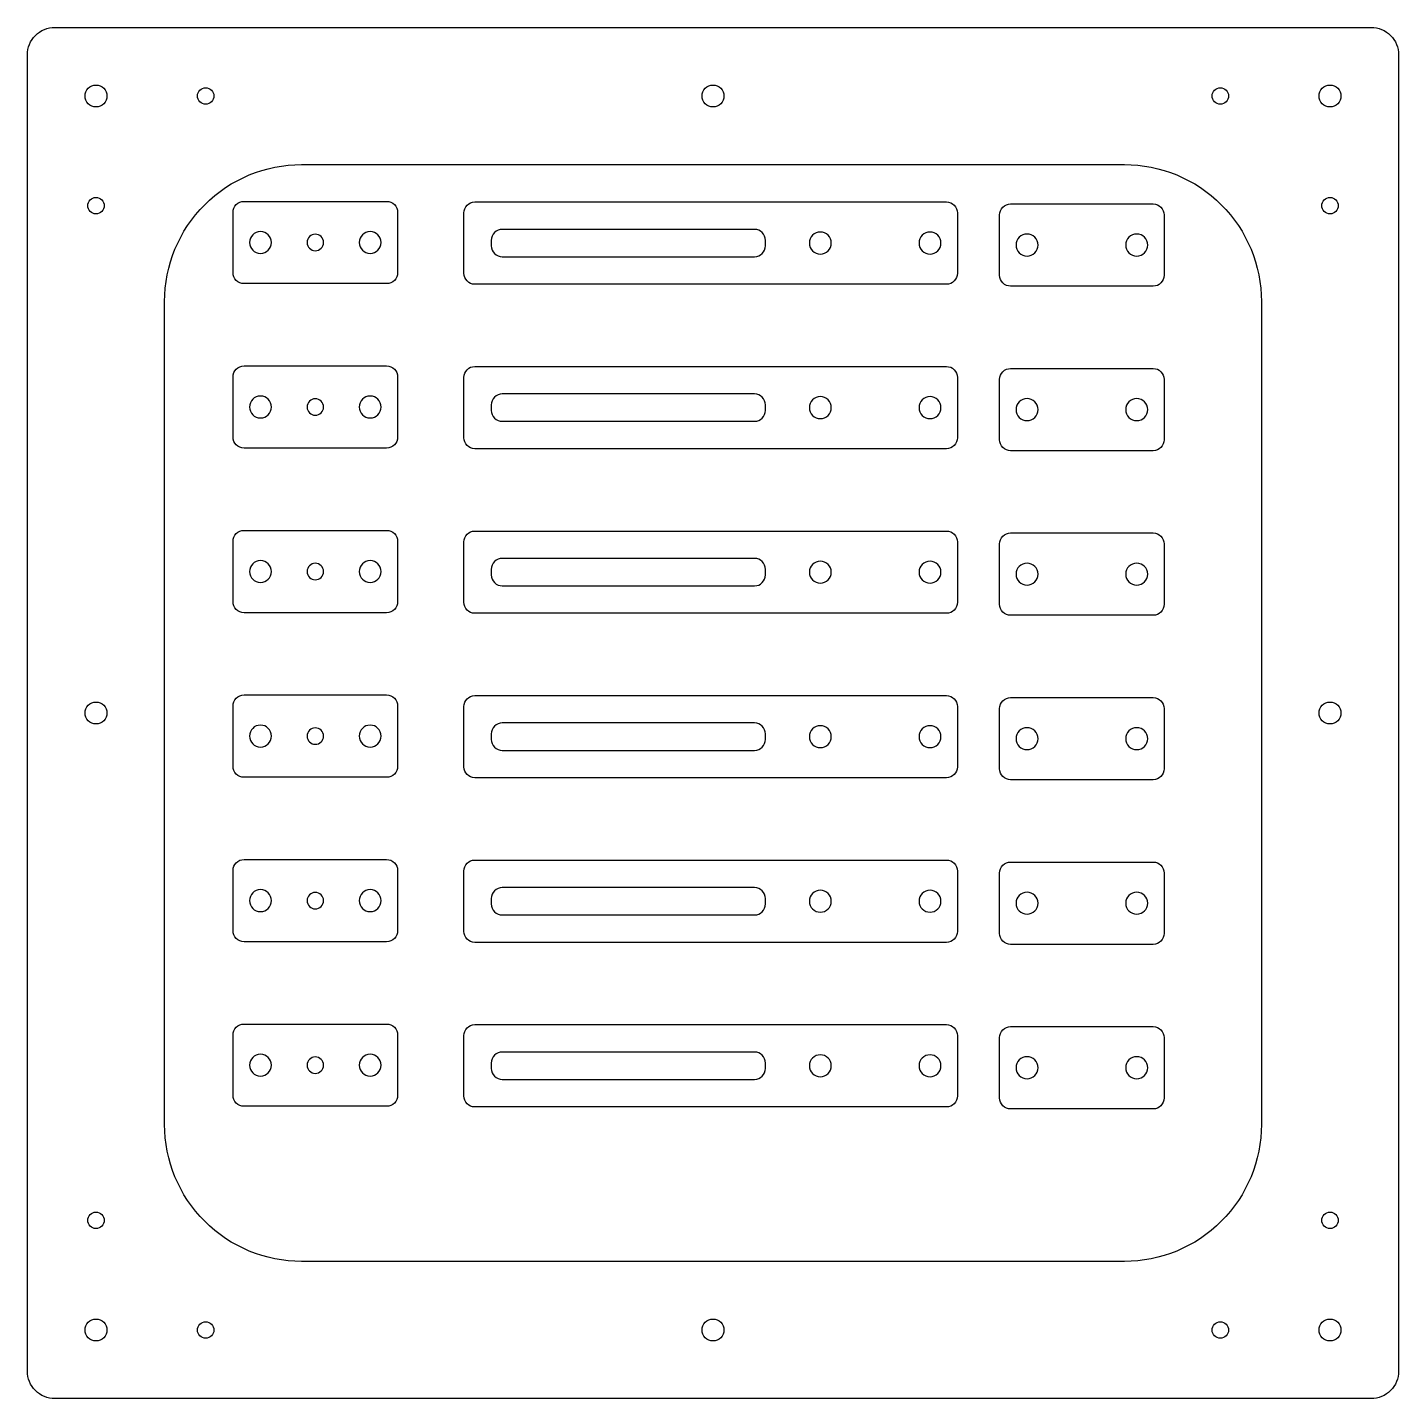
# Model space of a CAD drawing. Header units: millimetres. Extents: x -125 to 125, y -125 to 125.
import ezdxf

# ---------------------------------------------------------------- set-up
doc = ezdxf.new("R2010")
doc.units = ezdxf.units.MM
doc.layers.get('0').update_dxf_attribs({"linetype": 'CONTINUOUS'})

msp = doc.modelspace()

# ---------------------------------------------------------------- linework, layer by layer
for points in [[(125, -120, -0.414214), (120, -125), (-120, -125, -0.414214), (-125, -120), (-125, 120, -0.414214), (-120, 125), (120, 125, -0.414214), (125, 120)], [(100, -75, -0.414214), (75, -100), (-75, -100, -0.414214), (-100, -75), (-100, 75, -0.414214), (-75, 100), (75, 100, -0.414214), (100, 75)], [(-57.51, 80.29, -0.414214), (-59.51, 78.29), (-85.51, 78.29, -0.414214), (-87.51, 80.29), (-87.51, 91.29, -0.414214), (-85.51, 93.29), (-59.51, 93.29, -0.414214), (-57.51, 91.29)], [(42.57, 93.18, -0.414214), (44.57, 91.18), (44.57, 80.18, -0.414214), (42.57, 78.18), (-43.43, 78.18, -0.414214), (-45.43, 80.18), (-45.43, 91.18, -0.414214), (-43.43, 93.18)], [(82.26, 79.82, -0.414214), (80.26, 77.82), (54.26, 77.82, -0.414214), (52.26, 79.82), (52.26, 90.82, -0.414214), (54.26, 92.82), (80.26, 92.82, -0.414214), (82.26, 90.82)], [(-40.43, 86.18), (-40.43, 85.18, 0.414214), (-38.43, 83.18), (7.57, 83.18, 0.414214), (9.57, 85.18), (9.57, 86.18, 0.414214), (7.57, 88.18), (-38.43, 88.18, 0.414214)], [(-57.51, 50.29, -0.414214), (-59.51, 48.29), (-85.51, 48.29, -0.414214), (-87.51, 50.29), (-87.51, 61.29, -0.414214), (-85.51, 63.29), (-59.51, 63.29, -0.414214), (-57.51, 61.29)], [(-43.43, 48.18, -0.414214), (-45.43, 50.18), (-45.43, 61.18, -0.414214), (-43.43, 63.18), (42.57, 63.18, -0.414214), (44.57, 61.18), (44.57, 50.18, -0.414214), (42.57, 48.18)], [(82.26, 49.82, -0.414214), (80.26, 47.82), (54.26, 47.82, -0.414214), (52.26, 49.82), (52.26, 60.82, -0.414214), (54.26, 62.82), (80.26, 62.82, -0.414214), (82.26, 60.82)], [(-38.43, 53.18), (7.57, 53.18, 0.414214), (9.57, 55.18), (9.57, 56.18, 0.414214), (7.57, 58.18), (-38.43, 58.18, 0.414214), (-40.43, 56.18), (-40.43, 55.18, 0.414214)], [(-57.51, 20.29, -0.414214), (-59.51, 18.29), (-85.51, 18.29, -0.414214), (-87.51, 20.29), (-87.51, 31.29, -0.414214), (-85.51, 33.29), (-59.51, 33.29, -0.414214), (-57.51, 31.29)], [(-43.43, 18.18, -0.414214), (-45.43, 20.18), (-45.43, 31.18, -0.414214), (-43.43, 33.18), (42.57, 33.18, -0.414214), (44.57, 31.18), (44.57, 20.18, -0.414214), (42.57, 18.18)], [(82.26, 19.82, -0.414214), (80.26, 17.82), (54.26, 17.82, -0.414214), (52.26, 19.82), (52.26, 30.82, -0.414214), (54.26, 32.82), (80.26, 32.82, -0.414214), (82.26, 30.82)], [(-38.43, 23.18), (7.57, 23.18, 0.414214), (9.57, 25.18), (9.57, 26.18, 0.414214), (7.57, 28.18), (-38.43, 28.18, 0.414214), (-40.43, 26.18), (-40.43, 25.18, 0.414214)], [(-57.51, -9.71, -0.414214), (-59.51, -11.71), (-85.51, -11.71, -0.414214), (-87.51, -9.71), (-87.51, 1.29, -0.414214), (-85.51, 3.29), (-59.51, 3.29, -0.414214), (-57.51, 1.29)], [(-43.43, -11.82, -0.414214), (-45.43, -9.82), (-45.43, 1.18, -0.414214), (-43.43, 3.18), (42.57, 3.18, -0.414214), (44.57, 1.18), (44.57, -9.82, -0.414214), (42.57, -11.82)], [(82.26, -10.18, -0.414214), (80.26, -12.18), (54.26, -12.18, -0.414214), (52.26, -10.18), (52.26, 0.82, -0.414214), (54.26, 2.82), (80.26, 2.82, -0.414214), (82.26, 0.82)], [(-38.43, -6.82), (7.57, -6.82, 0.414214), (9.57, -4.82), (9.57, -3.82, 0.414214), (7.57, -1.82), (-38.43, -1.82, 0.414214), (-40.43, -3.82), (-40.43, -4.82, 0.414214)], [(-57.51, -39.71, -0.414214), (-59.51, -41.71), (-85.51, -41.71, -0.414214), (-87.51, -39.71), (-87.51, -28.71, -0.414214), (-85.51, -26.71), (-59.51, -26.71, -0.414214), (-57.51, -28.71)], [(-43.43, -41.82, -0.414214), (-45.43, -39.82), (-45.43, -28.82, -0.414214), (-43.43, -26.82), (42.57, -26.82, -0.414214), (44.57, -28.82), (44.57, -39.82, -0.414214), (42.57, -41.82)], [(82.26, -40.18, -0.414214), (80.26, -42.18), (54.26, -42.18, -0.414214), (52.26, -40.18), (52.26, -29.18, -0.414214), (54.26, -27.18), (80.26, -27.18, -0.414214), (82.26, -29.18)], [(-38.43, -36.82), (7.57, -36.82, 0.414214), (9.57, -34.82), (9.57, -33.82, 0.414214), (7.57, -31.82), (-38.43, -31.82, 0.414214), (-40.43, -33.82), (-40.43, -34.82, 0.414214)], [(-57.51, -69.71, -0.414214), (-59.51, -71.71), (-85.51, -71.71, -0.414214), (-87.51, -69.71), (-87.51, -58.71, -0.414214), (-85.51, -56.71), (-59.51, -56.71, -0.414214), (-57.51, -58.71)], [(-43.43, -71.82, -0.414214), (-45.43, -69.82), (-45.43, -58.82, -0.414214), (-43.43, -56.82), (42.57, -56.82, -0.414214), (44.57, -58.82), (44.57, -69.82, -0.414214), (42.57, -71.82)], [(82.26, -70.18, -0.414214), (80.26, -72.18), (54.26, -72.18, -0.414214), (52.26, -70.18), (52.26, -59.18, -0.414214), (54.26, -57.18), (80.26, -57.18, -0.414214), (82.26, -59.18)], [(-38.43, -66.82), (7.57, -66.82, 0.414214), (9.57, -64.82), (9.57, -63.82, 0.414214), (7.57, -61.82), (-38.43, -61.82, 0.414214), (-40.43, -63.82), (-40.43, -64.82, 0.414214)]]:
    msp.add_lwpolyline(points, format="xyb", close=True)
for centre, radius in [((-112.5, 112.5), 2), ((-92.5, 112.5), 1.5), ((0, 112.5), 2), ((92.5, 112.5), 1.5), ((112.5, 112.5), 2), ((-112.5, 92.5), 1.5), ((112.5, 92.5), 1.5), ((-112.5, 0), 2), ((112.5, 0), 2), ((-112.5, -92.5), 1.5), ((112.5, -92.5), 1.5), ((-112.5, -112.5), 2), ((-92.5, -112.5), 1.5), ((0, -112.5), 2), ((92.5, -112.5), 1.5), ((112.5, -112.5), 2)]:
    msp.add_circle(centre, radius)
at = {"extrusion": (0, 0, -1)}
for centre, radius in [((82.51, 85.79), 2), ((62.51, 85.79), 2), ((-19.57, 85.68), 2), ((-39.57, 85.68), 2), ((72.51, 85.79), 1.5), ((-57.26, 85.32), 2), ((-77.26, 85.32), 2), ((82.51, 55.79), 2), ((62.51, 55.79), 2), ((-19.57, 55.68), 2), ((-39.57, 55.68), 2), ((72.51, 55.79), 1.5), ((-57.26, 55.32), 2), ((-77.26, 55.32), 2), ((82.51, 25.79), 2), ((62.51, 25.79), 2), ((-19.57, 25.68), 2), ((-39.57, 25.68), 2), ((72.51, 25.79), 1.5), ((-57.26, 25.32), 2), ((-77.26, 25.32), 2), ((82.51, -4.21), 2), ((62.51, -4.21), 2), ((-19.57, -4.32), 2), ((-39.57, -4.32), 2), ((72.51, -4.21), 1.5), ((-57.26, -4.68), 2), ((-77.26, -4.68), 2), ((82.51, -34.21), 2), ((62.51, -34.21), 2), ((-19.57, -34.32), 2), ((-39.57, -34.32), 2), ((72.51, -34.21), 1.5), ((-57.26, -34.68), 2), ((-77.26, -34.68), 2), ((82.51, -64.21), 2), ((62.51, -64.21), 2), ((-19.57, -64.32), 2), ((-39.57, -64.32), 2), ((72.51, -64.21), 1.5), ((-57.26, -64.68), 2), ((-77.26, -64.68), 2)]:
    msp.add_circle(centre, radius, dxfattribs=at)

doc.saveas('drawing.dxf')
